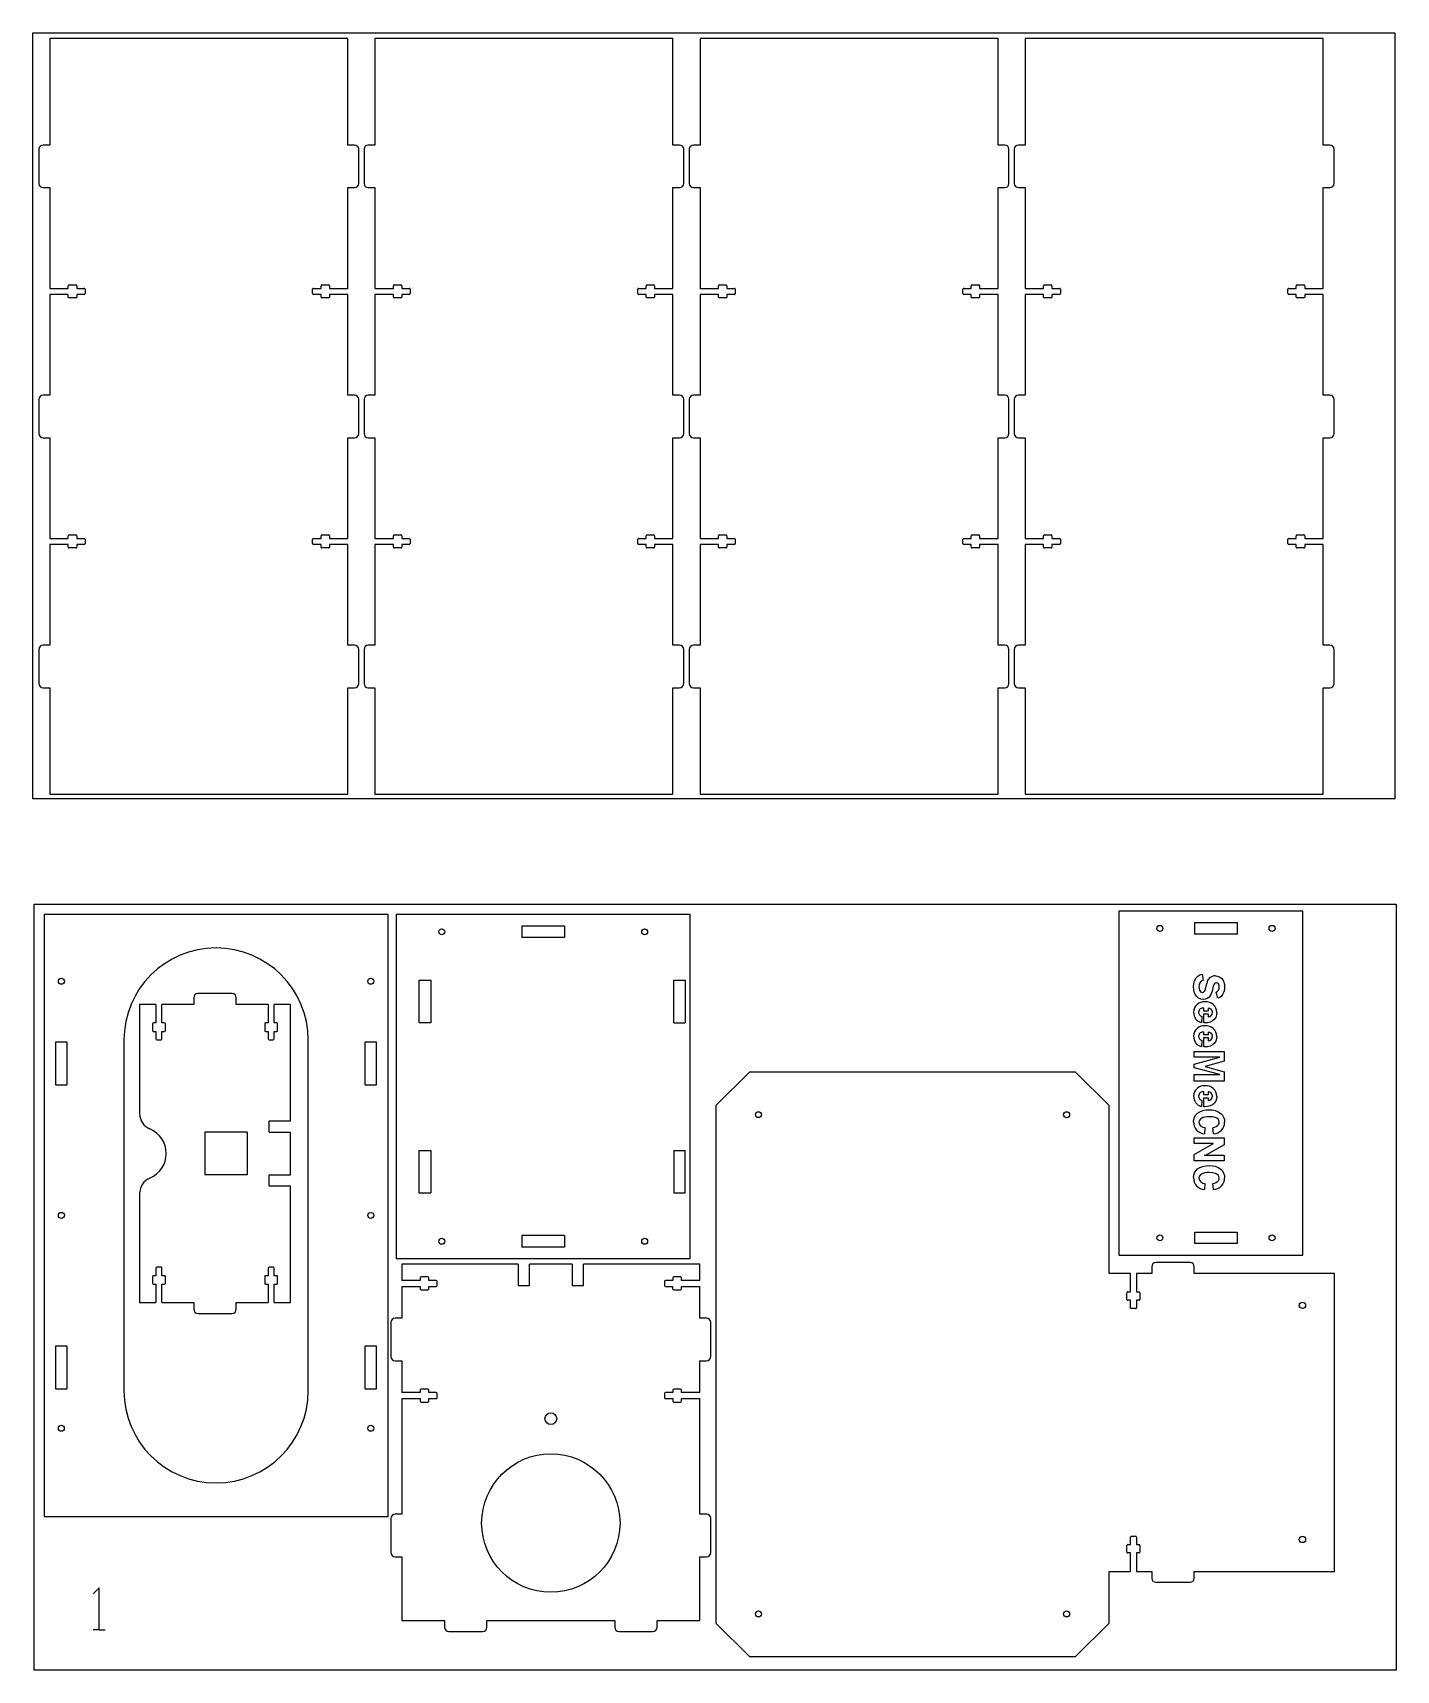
# Model space of a CAD drawing. Header units: inches. Extents: x -3098 to -2283, y -505 to 1163.
# Drawn here: x -3097 to -2283, y 185 to 1163 of the extents above; entities that cross this region are included whole.
import ezdxf

# ---------------------------------------------------------------- set-up
doc = ezdxf.new("R2010")
doc.units = ezdxf.units.IN
doc.header["$MEASUREMENT"] = 0
doc.linetypes.add('Continuous2', pattern=[0])

msp = doc.modelspace()

# ---------------------------------------------------------------- linework, layer by layer
at = {"color": 2, "linetype": 'Continuous2', "lineweight": -3, "true_color": 0xffff00}
for p, q in [((-3096.61, 1162.58), (-2283.81, 1162.58)), ((-3096.61, 705.38), (-3096.61, 1162.58)), ((-2283.81, 1162.58), (-2283.81, 705.38)), ((-2283.81, 705.38), (-3096.61, 705.38)), ((-3095.75, 642.66), (-2282.95, 642.66)), ((-3095.75, 185.46), (-3095.75, 642.66)), ((-2282.95, 642.66), (-2282.95, 185.46)), ((-2282.95, 185.46), (-3095.75, 185.46))]:
    msp.add_line(p, q, dxfattribs=at)
at = {"color": 1, "linetype": 'Continuous2', "lineweight": -3, "true_color": 0xff0000}
for p, q in [((-3086.39, 1159.06), (-3086.39, 1095.56)), ((-2908.59, 1159.06), (-3086.39, 1159.06)), ((-2908.59, 1095.56), (-2908.59, 1159.06)), ((-2892.39, 1159.06), (-2892.39, 1095.56)), ((-2714.59, 1159.06), (-2892.39, 1159.06)), ((-2714.59, 1095.56), (-2714.59, 1159.06)), ((-2698.39, 1159.06), (-2698.39, 1095.56)), ((-2520.59, 1159.06), (-2698.39, 1159.06)), ((-2520.59, 1095.56), (-2520.59, 1159.06)), ((-2504.39, 1159.06), (-2504.39, 1095.56)), ((-2326.59, 1159.06), (-2504.39, 1159.06)), ((-2326.59, 1095.56), (-2326.59, 1159.06)), ((-3086.39, 1095.56), (-3090.39, 1095.56)), ((-2904.59, 1095.56), (-2908.59, 1095.56)), ((-2892.39, 1095.56), (-2896.39, 1095.56)), ((-2710.59, 1095.56), (-2714.59, 1095.56)), ((-2698.39, 1095.56), (-2702.39, 1095.56)), ((-2516.59, 1095.56), (-2520.59, 1095.56)), ((-2504.39, 1095.56), (-2508.39, 1095.56)), ((-2322.59, 1095.56), (-2326.59, 1095.56)), ((-3092.89, 1093.06), (-3092.89, 1072.66)), ((-2902.09, 1072.66), (-2902.09, 1093.06)), ((-2898.89, 1093.06), (-2898.89, 1072.66)), ((-2708.09, 1072.66), (-2708.09, 1093.06)), ((-2704.89, 1093.06), (-2704.89, 1072.66)), ((-2514.09, 1072.66), (-2514.09, 1093.06)), ((-2510.89, 1093.06), (-2510.89, 1072.66)), ((-2320.09, 1072.66), (-2320.09, 1093.06)), ((-3090.39, 1070.16), (-3086.39, 1070.16)), ((-3086.39, 1070.16), (-3086.39, 1010.03)), ((-2908.59, 1010.03), (-2908.59, 1070.16)), ((-2908.59, 1070.16), (-2904.59, 1070.16)), ((-2896.39, 1070.16), (-2892.39, 1070.16)), ((-2892.39, 1070.16), (-2892.39, 1010.03)), ((-2714.59, 1010.03), (-2714.59, 1070.16)), ((-2714.59, 1070.16), (-2710.59, 1070.16)), ((-2702.39, 1070.16), (-2698.39, 1070.16)), ((-2698.39, 1070.16), (-2698.39, 1010.03)), ((-2520.59, 1010.03), (-2520.59, 1070.16)), ((-2520.59, 1070.16), (-2516.59, 1070.16)), ((-2508.39, 1070.16), (-2504.39, 1070.16)), ((-2504.39, 1070.16), (-2504.39, 1010.03)), ((-2326.59, 1010.03), (-2326.59, 1070.16)), ((-2326.59, 1070.16), (-2322.59, 1070.16)), ((-3086.39, 1010.03), (-3075.39, 1010.03)), ((-3086.39, 1006.48), (-3086.39, 946.34)), ((-3075.39, 1006.48), (-3086.39, 1006.48)), ((-3075.39, 1010.03), (-3075.39, 1011.61)), ((-3075.39, 1004.89), (-3075.39, 1006.48)), ((-3074.89, 1012.11), (-3070.89, 1012.11)), ((-3070.39, 1011.61), (-3070.39, 1010.03)), ((-3070.39, 1010.03), (-3065.89, 1010.03)), ((-3070.39, 1006.48), (-3070.39, 1004.89)), ((-3065.89, 1006.48), (-3070.39, 1006.48)), ((-3065.39, 1009.53), (-3065.39, 1006.98)), ((-2929.59, 1006.98), (-2929.59, 1009.53)), ((-2929.09, 1010.03), (-2924.59, 1010.03)), ((-2924.59, 1006.48), (-2929.09, 1006.48)), ((-2924.59, 1010.03), (-2924.59, 1011.61)), ((-2924.59, 1004.89), (-2924.59, 1006.48)), ((-2924.09, 1012.11), (-2920.09, 1012.11)), ((-2919.59, 1011.61), (-2919.59, 1010.03)), ((-2919.59, 1010.03), (-2908.59, 1010.03)), ((-2919.59, 1006.48), (-2919.59, 1004.89)), ((-2908.59, 1006.48), (-2919.59, 1006.48)), ((-2908.59, 946.34), (-2908.59, 1006.48)), ((-2892.39, 1010.03), (-2881.39, 1010.03)), ((-2892.39, 1006.48), (-2892.39, 946.34)), ((-2881.39, 1006.48), (-2892.39, 1006.48)), ((-2881.39, 1010.03), (-2881.39, 1011.61)), ((-2881.39, 1004.89), (-2881.39, 1006.48)), ((-2880.89, 1012.11), (-2876.89, 1012.11)), ((-2876.39, 1011.61), (-2876.39, 1010.03)), ((-2876.39, 1010.03), (-2871.89, 1010.03)), ((-2876.39, 1006.48), (-2876.39, 1004.89)), ((-2871.89, 1006.48), (-2876.39, 1006.48)), ((-2871.39, 1009.53), (-2871.39, 1006.98)), ((-2735.59, 1006.98), (-2735.59, 1009.53)), ((-2735.09, 1010.03), (-2730.59, 1010.03)), ((-2730.59, 1006.48), (-2735.09, 1006.48)), ((-2730.59, 1010.03), (-2730.59, 1011.61)), ((-2730.59, 1004.89), (-2730.59, 1006.48)), ((-2730.09, 1012.11), (-2726.09, 1012.11)), ((-2725.59, 1011.61), (-2725.59, 1010.03)), ((-2725.59, 1010.03), (-2714.59, 1010.03)), ((-2725.59, 1006.48), (-2725.59, 1004.89)), ((-2714.59, 1006.48), (-2725.59, 1006.48)), ((-2714.59, 946.34), (-2714.59, 1006.48)), ((-2698.39, 1010.03), (-2687.39, 1010.03)), ((-2698.39, 1006.48), (-2698.39, 946.34)), ((-2687.39, 1006.48), (-2698.39, 1006.48)), ((-2687.39, 1010.03), (-2687.39, 1011.61)), ((-2687.39, 1004.89), (-2687.39, 1006.48)), ((-2686.89, 1012.11), (-2682.89, 1012.11)), ((-2682.39, 1011.61), (-2682.39, 1010.03)), ((-2682.39, 1010.03), (-2677.89, 1010.03)), ((-2682.39, 1006.48), (-2682.39, 1004.89)), ((-2677.89, 1006.48), (-2682.39, 1006.48)), ((-2677.39, 1009.53), (-2677.39, 1006.98)), ((-2541.59, 1006.98), (-2541.59, 1009.53)), ((-2541.09, 1010.03), (-2536.59, 1010.03)), ((-2536.59, 1006.48), (-2541.09, 1006.48)), ((-2536.59, 1010.03), (-2536.59, 1011.61)), ((-2536.59, 1004.89), (-2536.59, 1006.48)), ((-2536.09, 1012.11), (-2532.09, 1012.11)), ((-2531.59, 1011.61), (-2531.59, 1010.03)), ((-2531.59, 1010.03), (-2520.59, 1010.03)), ((-2531.59, 1006.48), (-2531.59, 1004.89)), ((-2520.59, 1006.48), (-2531.59, 1006.48)), ((-2520.59, 946.34), (-2520.59, 1006.48)), ((-2504.39, 1010.03), (-2493.39, 1010.03)), ((-2504.39, 1006.48), (-2504.39, 946.34)), ((-2493.39, 1006.48), (-2504.39, 1006.48)), ((-2493.39, 1010.03), (-2493.39, 1011.61)), ((-2493.39, 1004.89), (-2493.39, 1006.48)), ((-2492.89, 1012.11), (-2488.89, 1012.11)), ((-2488.39, 1011.61), (-2488.39, 1010.03)), ((-2488.39, 1010.03), (-2483.89, 1010.03)), ((-2488.39, 1006.48), (-2488.39, 1004.89)), ((-2483.89, 1006.48), (-2488.39, 1006.48)), ((-2483.39, 1009.53), (-2483.39, 1006.98)), ((-2347.59, 1006.98), (-2347.59, 1009.53)), ((-2347.09, 1010.03), (-2342.59, 1010.03)), ((-2342.59, 1006.48), (-2347.09, 1006.48)), ((-2342.59, 1010.03), (-2342.59, 1011.61)), ((-2342.59, 1004.89), (-2342.59, 1006.48)), ((-2342.09, 1012.11), (-2338.09, 1012.11)), ((-2337.59, 1011.61), (-2337.59, 1010.03)), ((-2337.59, 1010.03), (-2326.59, 1010.03)), ((-2337.59, 1006.48), (-2337.59, 1004.89)), ((-2326.59, 1006.48), (-2337.59, 1006.48)), ((-2326.59, 946.34), (-2326.59, 1006.48)), ((-3070.89, 1004.39), (-3074.89, 1004.39)), ((-2920.09, 1004.39), (-2924.09, 1004.39)), ((-2876.89, 1004.39), (-2880.89, 1004.39)), ((-2726.09, 1004.39), (-2730.09, 1004.39)), ((-2682.89, 1004.39), (-2686.89, 1004.39)), ((-2532.09, 1004.39), (-2536.09, 1004.39)), ((-2488.89, 1004.39), (-2492.89, 1004.39)), ((-2338.09, 1004.39), (-2342.09, 1004.39)), ((-3092.89, 943.84), (-3092.89, 923.44)), ((-3086.39, 946.34), (-3090.39, 946.34)), ((-2904.59, 946.34), (-2908.59, 946.34)), ((-2902.09, 923.44), (-2902.09, 943.84)), ((-2898.89, 943.84), (-2898.89, 923.44)), ((-2892.39, 946.34), (-2896.39, 946.34)), ((-2710.59, 946.34), (-2714.59, 946.34)), ((-2708.09, 923.44), (-2708.09, 943.84)), ((-2704.89, 943.84), (-2704.89, 923.44)), ((-2698.39, 946.34), (-2702.39, 946.34)), ((-2516.59, 946.34), (-2520.59, 946.34)), ((-2514.09, 923.44), (-2514.09, 943.84)), ((-2510.89, 943.84), (-2510.89, 923.44)), ((-2504.39, 946.34), (-2508.39, 946.34)), ((-2322.59, 946.34), (-2326.59, 946.34)), ((-2320.09, 923.44), (-2320.09, 943.84)), ((-3090.39, 920.94), (-3086.39, 920.94)), ((-3086.39, 920.94), (-3086.39, 860.8)), ((-2908.59, 920.94), (-2904.59, 920.94)), ((-2908.59, 860.8), (-2908.59, 920.94)), ((-2896.39, 920.94), (-2892.39, 920.94)), ((-2892.39, 920.94), (-2892.39, 860.8)), ((-2714.59, 920.94), (-2710.59, 920.94)), ((-2714.59, 860.8), (-2714.59, 920.94)), ((-2702.39, 920.94), (-2698.39, 920.94)), ((-2698.39, 920.94), (-2698.39, 860.8)), ((-2520.59, 920.94), (-2516.59, 920.94)), ((-2520.59, 860.8), (-2520.59, 920.94)), ((-2508.39, 920.94), (-2504.39, 920.94)), ((-2504.39, 920.94), (-2504.39, 860.8)), ((-2326.59, 920.94), (-2322.59, 920.94)), ((-2326.59, 860.8), (-2326.59, 920.94)), ((-3086.39, 860.8), (-3075.39, 860.8)), ((-3075.39, 860.8), (-3075.39, 862.39)), ((-3074.89, 862.89), (-3070.89, 862.89)), ((-3070.39, 862.39), (-3070.39, 860.8)), ((-3070.39, 860.8), (-3065.89, 860.8)), ((-3065.39, 860.3), (-3065.39, 857.75)), ((-2929.59, 857.75), (-2929.59, 860.3)), ((-2929.09, 860.8), (-2924.59, 860.8)), ((-2924.59, 860.8), (-2924.59, 862.39)), ((-2924.09, 862.89), (-2920.09, 862.89)), ((-2919.59, 862.39), (-2919.59, 860.8)), ((-2919.59, 860.8), (-2908.59, 860.8)), ((-2892.39, 860.8), (-2881.39, 860.8)), ((-2881.39, 860.8), (-2881.39, 862.39)), ((-2880.89, 862.89), (-2876.89, 862.89)), ((-2876.39, 862.39), (-2876.39, 860.8)), ((-2876.39, 860.8), (-2871.89, 860.8)), ((-2871.39, 860.3), (-2871.39, 857.75)), ((-2735.59, 857.75), (-2735.59, 860.3)), ((-2735.09, 860.8), (-2730.59, 860.8)), ((-2730.59, 860.8), (-2730.59, 862.39)), ((-2730.09, 862.89), (-2726.09, 862.89)), ((-2725.59, 862.39), (-2725.59, 860.8)), ((-2725.59, 860.8), (-2714.59, 860.8)), ((-2698.39, 860.8), (-2687.39, 860.8)), ((-2687.39, 860.8), (-2687.39, 862.39)), ((-2686.89, 862.89), (-2682.89, 862.89)), ((-2682.39, 862.39), (-2682.39, 860.8)), ((-2682.39, 860.8), (-2677.89, 860.8)), ((-2677.39, 860.3), (-2677.39, 857.75)), ((-2541.59, 857.75), (-2541.59, 860.3)), ((-2541.09, 860.8), (-2536.59, 860.8)), ((-2536.59, 860.8), (-2536.59, 862.39)), ((-2536.09, 862.89), (-2532.09, 862.89)), ((-2531.59, 862.39), (-2531.59, 860.8)), ((-2531.59, 860.8), (-2520.59, 860.8)), ((-2504.39, 860.8), (-2493.39, 860.8)), ((-2493.39, 860.8), (-2493.39, 862.39)), ((-2492.89, 862.89), (-2488.89, 862.89)), ((-2488.39, 862.39), (-2488.39, 860.8)), ((-2488.39, 860.8), (-2483.89, 860.8)), ((-2483.39, 860.3), (-2483.39, 857.75)), ((-2347.59, 857.75), (-2347.59, 860.3)), ((-2347.09, 860.8), (-2342.59, 860.8)), ((-2342.59, 860.8), (-2342.59, 862.39)), ((-2342.09, 862.89), (-2338.09, 862.89)), ((-2337.59, 862.39), (-2337.59, 860.8)), ((-2337.59, 860.8), (-2326.59, 860.8)), ((-3075.39, 857.25), (-3086.39, 857.25)), ((-3086.39, 857.25), (-3086.39, 797.11)), ((-3075.39, 855.67), (-3075.39, 857.25)), ((-3070.89, 855.17), (-3074.89, 855.17)), ((-3070.39, 857.25), (-3070.39, 855.67)), ((-3065.89, 857.25), (-3070.39, 857.25)), ((-2924.59, 857.25), (-2929.09, 857.25)), ((-2924.59, 855.67), (-2924.59, 857.25)), ((-2920.09, 855.17), (-2924.09, 855.17)), ((-2919.59, 857.25), (-2919.59, 855.67)), ((-2908.59, 857.25), (-2919.59, 857.25)), ((-2908.59, 797.11), (-2908.59, 857.25)), ((-2881.39, 857.25), (-2892.39, 857.25)), ((-2892.39, 857.25), (-2892.39, 797.11)), ((-2881.39, 855.67), (-2881.39, 857.25)), ((-2876.89, 855.17), (-2880.89, 855.17)), ((-2876.39, 857.25), (-2876.39, 855.67)), ((-2871.89, 857.25), (-2876.39, 857.25)), ((-2730.59, 857.25), (-2735.09, 857.25)), ((-2730.59, 855.67), (-2730.59, 857.25)), ((-2726.09, 855.17), (-2730.09, 855.17)), ((-2725.59, 857.25), (-2725.59, 855.67)), ((-2714.59, 857.25), (-2725.59, 857.25)), ((-2714.59, 797.11), (-2714.59, 857.25)), ((-2687.39, 857.25), (-2698.39, 857.25)), ((-2698.39, 857.25), (-2698.39, 797.11)), ((-2687.39, 855.67), (-2687.39, 857.25)), ((-2682.89, 855.17), (-2686.89, 855.17)), ((-2682.39, 857.25), (-2682.39, 855.67)), ((-2677.89, 857.25), (-2682.39, 857.25)), ((-2536.59, 857.25), (-2541.09, 857.25)), ((-2536.59, 855.67), (-2536.59, 857.25)), ((-2532.09, 855.17), (-2536.09, 855.17)), ((-2531.59, 857.25), (-2531.59, 855.67)), ((-2520.59, 857.25), (-2531.59, 857.25)), ((-2520.59, 797.11), (-2520.59, 857.25)), ((-2493.39, 857.25), (-2504.39, 857.25)), ((-2504.39, 857.25), (-2504.39, 797.11)), ((-2493.39, 855.67), (-2493.39, 857.25)), ((-2488.89, 855.17), (-2492.89, 855.17)), ((-2488.39, 857.25), (-2488.39, 855.67)), ((-2483.89, 857.25), (-2488.39, 857.25)), ((-2342.59, 857.25), (-2347.09, 857.25)), ((-2342.59, 855.67), (-2342.59, 857.25)), ((-2338.09, 855.17), (-2342.09, 855.17)), ((-2337.59, 857.25), (-2337.59, 855.67)), ((-2326.59, 857.25), (-2337.59, 857.25)), ((-2326.59, 797.11), (-2326.59, 857.25)), ((-3092.89, 794.61), (-3092.89, 774.21)), ((-3086.39, 797.11), (-3090.39, 797.11)), ((-2904.59, 797.11), (-2908.59, 797.11)), ((-2902.09, 774.21), (-2902.09, 794.61)), ((-2898.89, 794.61), (-2898.89, 774.21)), ((-2892.39, 797.11), (-2896.39, 797.11)), ((-2710.59, 797.11), (-2714.59, 797.11)), ((-2708.09, 774.21), (-2708.09, 794.61)), ((-2704.89, 794.61), (-2704.89, 774.21)), ((-2698.39, 797.11), (-2702.39, 797.11)), ((-2516.59, 797.11), (-2520.59, 797.11)), ((-2514.09, 774.21), (-2514.09, 794.61)), ((-2510.89, 794.61), (-2510.89, 774.21)), ((-2504.39, 797.11), (-2508.39, 797.11)), ((-2322.59, 797.11), (-2326.59, 797.11)), ((-2320.09, 774.21), (-2320.09, 794.61)), ((-3090.39, 771.71), (-3086.39, 771.71)), ((-3086.39, 771.71), (-3086.39, 708.21)), ((-2908.59, 771.71), (-2904.59, 771.71)), ((-2908.59, 708.21), (-2908.59, 771.71)), ((-2896.39, 771.71), (-2892.39, 771.71)), ((-2892.39, 771.71), (-2892.39, 708.21)), ((-2714.59, 771.71), (-2710.59, 771.71)), ((-2714.59, 708.21), (-2714.59, 771.71)), ((-2702.39, 771.71), (-2698.39, 771.71)), ((-2698.39, 771.71), (-2698.39, 708.21)), ((-2520.59, 771.71), (-2516.59, 771.71)), ((-2520.59, 708.21), (-2520.59, 771.71)), ((-2508.39, 771.71), (-2504.39, 771.71)), ((-2504.39, 771.71), (-2504.39, 708.21)), ((-2326.59, 771.71), (-2322.59, 771.71)), ((-2326.59, 708.21), (-2326.59, 771.71)), ((-3086.39, 708.21), (-2908.59, 708.21)), ((-2892.39, 708.21), (-2714.59, 708.21)), ((-2698.39, 708.21), (-2520.59, 708.21)), ((-2504.39, 708.21), (-2326.59, 708.21)), ((-2884.58, 636.47), (-3089.86, 636.47)), ((-3089.86, 636.47), (-3089.86, 277.27)), ((-2884.58, 277.27), (-2884.58, 636.47)), ((-2879.7, 636.4), (-2879.7, 431.12)), ((-2704.3, 636.4), (-2879.7, 636.4)), ((-2704.3, 431.12), (-2704.3, 636.4)), ((-2448.42, 638.45), (-2448.42, 433.17)), ((-2338.76, 638.45), (-2448.42, 638.45)), ((-2338.76, 433.17), (-2338.76, 638.45)), ((-2668.96, 542.37), (-2688.96, 522.37)), ((-2474.26, 542.37), (-2668.96, 542.37)), ((-2454.26, 522.37), (-2474.26, 542.37)), ((-2688.96, 522.37), (-2688.96, 213.65)), ((-2454.26, 422.23), (-2454.26, 522.37)), ((-2879.7, 431.12), (-2704.3, 431.12)), ((-2448.42, 433.17), (-2338.76, 433.17)), ((-2876.35, 427.81), (-2876.35, 418.06)), ((-2807.01, 427.81), (-2876.35, 427.81)), ((-2807.01, 427.81), (-2807.01, 415.11)), ((-2800.15, 415.11), (-2800.15, 427.81)), ((-2774.75, 427.81), (-2800.15, 427.81)), ((-2774.75, 427.81), (-2774.75, 415.11)), ((-2767.89, 415.11), (-2767.89, 427.81)), ((-2698.55, 427.81), (-2767.89, 427.81)), ((-2698.55, 418.06), (-2698.55, 427.81)), ((-2441.56, 422.23), (-2454.26, 422.23)), ((-2441.56, 411.23), (-2441.56, 422.23)), ((-2438.01, 422.23), (-2438.01, 411.23)), ((-2428.86, 422.23), (-2438.01, 422.23)), ((-2428.86, 426.23), (-2428.86, 422.23)), ((-2405.96, 428.73), (-2426.36, 428.73)), ((-2403.46, 422.23), (-2403.46, 426.23)), ((-2319.86, 422.23), (-2403.46, 422.23)), ((-2319.86, 244.45), (-2319.86, 422.23)), ((-2865.35, 418.06), (-2876.35, 418.06)), ((-2876.35, 414.51), (-2876.35, 395.51)), ((-2876.35, 414.51), (-2865.35, 414.51)), ((-2865.35, 419.65), (-2865.35, 418.06)), ((-2865.35, 414.51), (-2865.35, 412.93)), ((-2860.85, 420.15), (-2864.85, 420.15)), ((-2864.85, 412.43), (-2860.85, 412.43)), ((-2860.35, 418.06), (-2860.35, 419.65)), ((-2855.85, 418.06), (-2860.35, 418.06)), ((-2860.35, 412.93), (-2860.35, 414.51)), ((-2860.35, 414.51), (-2855.85, 414.51)), ((-2855.35, 415.01), (-2855.35, 417.56)), ((-2807.01, 415.11), (-2800.15, 415.11)), ((-2774.75, 415.11), (-2767.89, 415.11)), ((-2719.55, 417.56), (-2719.55, 415.01)), ((-2714.55, 418.06), (-2719.05, 418.06)), ((-2719.05, 414.51), (-2714.55, 414.51)), ((-2714.55, 419.65), (-2714.55, 418.06)), ((-2714.55, 412.93), (-2714.55, 414.51)), ((-2710.05, 420.15), (-2714.05, 420.15)), ((-2714.05, 412.43), (-2710.05, 412.43)), ((-2709.55, 418.06), (-2709.55, 419.65)), ((-2698.55, 418.06), (-2709.55, 418.06)), ((-2709.55, 412.93), (-2709.55, 414.51)), ((-2709.55, 414.51), (-2698.55, 414.51)), ((-2698.55, 395.51), (-2698.55, 414.51)), ((-2443.64, 406.73), (-2443.64, 410.73)), ((-2443.14, 411.23), (-2441.56, 411.23)), ((-2438.01, 411.23), (-2436.42, 411.23)), ((-2435.92, 410.73), (-2435.92, 406.73)), ((-2441.56, 406.23), (-2443.14, 406.23)), ((-2441.56, 401.73), (-2441.56, 406.23)), ((-2438.51, 401.23), (-2441.06, 401.23)), ((-2438.01, 406.23), (-2438.01, 401.73)), ((-2436.42, 406.23), (-2438.01, 406.23)), ((-2882.85, 393.01), (-2882.85, 372.61)), ((-2876.35, 395.51), (-2880.35, 395.51)), ((-2694.55, 395.51), (-2698.55, 395.51)), ((-2692.05, 372.61), (-2692.05, 393.01)), ((-2880.35, 370.11), (-2876.35, 370.11)), ((-2876.35, 370.11), (-2876.35, 351.11)), ((-2698.55, 370.11), (-2694.55, 370.11)), ((-2698.55, 351.11), (-2698.55, 370.11)), ((-2865.35, 352.7), (-2865.35, 351.11)), ((-2860.85, 353.2), (-2864.85, 353.2)), ((-2860.35, 351.11), (-2860.35, 352.7)), ((-2714.55, 352.7), (-2714.55, 351.11)), ((-2710.05, 353.2), (-2714.05, 353.2)), ((-2709.55, 351.11), (-2709.55, 352.7)), ((-2865.35, 351.11), (-2876.35, 351.11)), ((-2876.35, 347.56), (-2876.35, 278.63)), ((-2876.35, 347.56), (-2865.35, 347.56)), ((-2865.35, 347.56), (-2865.35, 345.98)), ((-2864.85, 345.48), (-2860.85, 345.48)), ((-2855.85, 351.11), (-2860.35, 351.11)), ((-2860.35, 345.98), (-2860.35, 347.56)), ((-2860.35, 347.56), (-2855.85, 347.56)), ((-2855.35, 348.06), (-2855.35, 350.61)), ((-2719.55, 350.61), (-2719.55, 348.06)), ((-2714.55, 351.11), (-2719.05, 351.11)), ((-2719.05, 347.56), (-2714.55, 347.56)), ((-2714.55, 347.56), (-2714.55, 345.98)), ((-2714.05, 345.48), (-2710.05, 345.48)), ((-2698.55, 351.11), (-2709.55, 351.11)), ((-2709.55, 345.98), (-2709.55, 347.56)), ((-2709.55, 347.56), (-2698.55, 347.56)), ((-2698.55, 278.63), (-2698.55, 347.56)), ((-3089.86, 277.27), (-2884.58, 277.27)), ((-2882.85, 276.13), (-2882.85, 255.73)), ((-2876.35, 278.63), (-2880.35, 278.63)), ((-2694.55, 278.63), (-2698.55, 278.63)), ((-2692.05, 255.73), (-2692.05, 276.13)), ((-2441.56, 260.45), (-2441.56, 264.95)), ((-2441.06, 265.45), (-2438.51, 265.45)), ((-2438.01, 264.95), (-2438.01, 260.45)), ((-2443.64, 255.95), (-2443.64, 259.95)), ((-2443.14, 260.45), (-2441.56, 260.45)), ((-2441.56, 255.45), (-2443.14, 255.45)), ((-2441.56, 244.45), (-2441.56, 255.45)), ((-2438.01, 260.45), (-2436.42, 260.45)), ((-2438.01, 255.45), (-2438.01, 244.45)), ((-2436.42, 255.45), (-2438.01, 255.45)), ((-2435.92, 259.95), (-2435.92, 255.95)), ((-2880.35, 253.23), (-2876.35, 253.23)), ((-2876.35, 253.23), (-2876.35, 215.13)), ((-2698.55, 253.23), (-2694.55, 253.23)), ((-2698.55, 215.13), (-2698.55, 253.23)), ((-2454.26, 244.45), (-2441.56, 244.45)), ((-2454.26, 213.65), (-2454.26, 244.45)), ((-2438.01, 244.45), (-2428.86, 244.45)), ((-2428.86, 244.45), (-2428.86, 240.45)), ((-2403.46, 240.45), (-2403.46, 244.45)), ((-2403.46, 244.45), (-2319.86, 244.45)), ((-2426.36, 237.95), (-2405.96, 237.95)), ((-2876.35, 215.13), (-2850.88, 215.13)), ((-2850.88, 215.13), (-2850.88, 211.13)), ((-2825.55, 215.13), (-2749.35, 215.13)), ((-2825.55, 211.13), (-2825.55, 215.13)), ((-2749.35, 215.13), (-2749.35, 211.13)), ((-2724.03, 215.13), (-2698.55, 215.13)), ((-2724.03, 211.13), (-2724.03, 215.13)), ((-2848.38, 208.63), (-2828.05, 208.63)), ((-2746.85, 208.63), (-2726.53, 208.63)), ((-2688.96, 213.65), (-2668.96, 193.65)), ((-2474.26, 193.65), (-2454.26, 213.65)), ((-2668.96, 193.65), (-2474.26, 193.65))]:
    msp.add_line(p, q, dxfattribs=at)
at = {"color": 5, "linetype": 'Continuous2', "lineweight": -3, "true_color": 0x0000ff}
for p, q in [((-2779.3, 629.52), (-2804.7, 629.52)), ((-2804.7, 629.52), (-2804.7, 622.66)), ((-2779.3, 629.52), (-2779.3, 622.66)), ((-2403.24, 631.57), (-2377.84, 631.57)), ((-2403.24, 624.67), (-2403.24, 631.57)), ((-2377.84, 631.57), (-2377.84, 624.67)), ((-2779.3, 622.66), (-2804.7, 622.66)), ((-2377.84, 624.67), (-2403.24, 624.67)), ((-2865.96, 597.18), (-2859.1, 597.18)), ((-2865.96, 571.86), (-2865.96, 597.18)), ((-2859.1, 597.18), (-2859.1, 571.86)), ((-2714.07, 597.18), (-2707.21, 597.18)), ((-2714.07, 571.86), (-2714.07, 597.18)), ((-2707.21, 597.18), (-2707.21, 571.86)), ((-2403.74, 595.16), (-2403.26, 596.94)), ((-2403.26, 596.94), (-2402.39, 598.57)), ((-2402.39, 598.57), (-2401.38, 599.61)), ((-2401.38, 599.61), (-2400.14, 600.35)), ((-2400.14, 600.35), (-2398.76, 600.81)), ((-2398.76, 600.81), (-2398.22, 597.19)), ((-2390.91, 599.83), (-2389.58, 599.68)), ((-2389.58, 599.68), (-2388.33, 599.2)), ((-2388.33, 599.2), (-2387.27, 598.4)), ((-2387.27, 598.4), (-2386.44, 597.35)), ((-2386.44, 597.35), (-2385.84, 596.09)), ((-2385.84, 596.09), (-2385.5, 594.73)), ((-2403.89, 593.32), (-2403.74, 595.16)), ((-2403.8, 591.76), (-2403.89, 593.32)), ((-2403.48, 590.23), (-2403.8, 591.76)), ((-2402.89, 588.78), (-2403.48, 590.23)), ((-2402.05, 587.54), (-2402.89, 588.78)), ((-2400.92, 586.56), (-2402.05, 587.54)), ((-2399.56, 585.96), (-2400.92, 586.56)), ((-2400.69, 593.28), (-2400.61, 592.22)), ((-2400.61, 592.22), (-2400.33, 591.19)), ((-2400.33, 591.19), (-2399.71, 590.34)), ((-2399.71, 590.34), (-2399.26, 590.06)), ((-2399.26, 590.06), (-2398.74, 589.96)), ((-2395.87, 586.27), (-2396.95, 585.9)), ((-2396.82, 591.94), (-2396.07, 595.29)), ((-2394.89, 586.86), (-2395.87, 586.27)), ((-2394.15, 587.66), (-2394.89, 586.86)), ((-2393.6, 588.6), (-2394.15, 587.66)), ((-2393.19, 589.61), (-2393.6, 588.6)), ((-2392.89, 590.66), (-2393.19, 589.61)), ((-2392.14, 593.6), (-2392.89, 590.66)), ((-2391.7, 594.79), (-2392.14, 593.6)), ((-2391.17, 595.4), (-2391.7, 594.79)), ((-2390.4, 595.63), (-2391.17, 595.4)), ((-2389.66, 595.48), (-2390.4, 595.63)), ((-2389.48, 586.51), (-2390.33, 590.11)), ((-2389.08, 594.99), (-2389.66, 595.48)), ((-2388.32, 586.98), (-2389.48, 586.51)), ((-2388.7, 594.11), (-2389.08, 594.99)), ((-2388.6, 593.14), (-2388.7, 594.11)), ((-2387.33, 587.74), (-2388.32, 586.98)), ((-2386.57, 588.74), (-2387.33, 587.74)), ((-2385.9, 590.19), (-2386.57, 588.74)), ((-2385.52, 591.74), (-2385.9, 590.19)), ((-2385.4, 593.34), (-2385.52, 591.74)), ((-2385.5, 594.73), (-2385.4, 593.34)), ((-2398.08, 585.77), (-2399.56, 585.96)), ((-2396.95, 585.9), (-2398.08, 585.77)), ((-2397.73, 578.84), (-2397.73, 580.59)), ((-2395.26, 578.84), (-2397.73, 578.84)), ((-2397.73, 577.16), (-2395.26, 577.16)), ((-2397.73, 571.74), (-2397.73, 577.16)), ((-2395.26, 580.59), (-2395.26, 578.84)), ((-2395.26, 577.16), (-2395.26, 575.41)), ((-2390.08, 577.95), (-2390.22, 576.47)), ((-2859.1, 571.86), (-2865.96, 571.86)), ((-2714.07, 571.86), (-2707.21, 571.86)), ((-2398.96, 575.58), (-2399.25, 571.96)), ((-2397.15, 571.72), (-2397.73, 571.74)), ((-2395.6, 571.83), (-2397.15, 571.72)), ((-2394.09, 572.22), (-2395.6, 571.83)), ((-2392.69, 572.9), (-2394.09, 572.22)), ((-2391.53, 573.84), (-2392.69, 572.9)), ((-2390.68, 575.06), (-2391.53, 573.84)), ((-2390.22, 576.47), (-2390.68, 575.06)), ((-3076.08, 560.27), (-3082.98, 560.27)), ((-3082.98, 560.27), (-3082.98, 534.87)), ((-3076.08, 534.87), (-3076.08, 560.27)), ((-3042.22, 561.47), (-3042.22, 352.27)), ((-2932.22, 352.27), (-2932.22, 561.47)), ((-2891.46, 560.27), (-2898.36, 560.27)), ((-2898.36, 560.27), (-2898.36, 534.87)), ((-2891.46, 534.87), (-2891.46, 560.27)), ((-2398.96, 561.28), (-2399.25, 557.66)), ((-2397.73, 564.64), (-2397.73, 566.29)), ((-2395.26, 564.64), (-2397.73, 564.64)), ((-2397.73, 563.05), (-2395.26, 563.05)), ((-2397.73, 557.44), (-2397.73, 563.05)), ((-2397.15, 557.42), (-2397.73, 557.44)), ((-2395.6, 557.53), (-2397.15, 557.42)), ((-2394.09, 557.92), (-2395.6, 557.53)), ((-2395.26, 566.29), (-2395.26, 564.64)), ((-2395.26, 563.05), (-2395.26, 561.11)), ((-2392.69, 558.6), (-2394.09, 557.92)), ((-2391.53, 559.54), (-2392.69, 558.6)), ((-2390.68, 560.76), (-2391.53, 559.54)), ((-2390.22, 562.17), (-2390.68, 560.76)), ((-2390.08, 563.65), (-2390.22, 562.17)), ((-2403.64, 554.7), (-2385.64, 554.7)), ((-2403.64, 551.25), (-2403.64, 554.7)), ((-2388.31, 551.2), (-2403.64, 551.25)), ((-2403.64, 547.15), (-2388.31, 551.2)), ((-2385.64, 548.89), (-2396.91, 545.71)), ((-2385.64, 554.7), (-2385.64, 548.89)), ((-2403.64, 544.9), (-2403.64, 547.15)), ((-2388.31, 540.95), (-2403.64, 544.9)), ((-2403.64, 540.89), (-2388.31, 540.95)), ((-2403.64, 536.95), (-2403.64, 540.89)), ((-2396.91, 545.71), (-2385.64, 542.62)), ((-2385.64, 542.62), (-2385.64, 536.95)), ((-3082.98, 534.87), (-3076.08, 534.87)), ((-2898.36, 534.87), (-2891.46, 534.87)), ((-2385.64, 536.95), (-2403.64, 536.95)), ((-2397.73, 528.74), (-2397.73, 530.54)), ((-2395.26, 528.74), (-2397.73, 528.74)), ((-2395.26, 530.54), (-2395.26, 528.74)), ((-2390.08, 527.9), (-2390.22, 526.42)), ((-2401.5, 517.86), (-2400.26, 518.67)), ((-2400.26, 518.67), (-2398.46, 519.4)), ((-2398.96, 525.53), (-2399.25, 521.91)), ((-2398.46, 519.4), (-2396.57, 519.81)), ((-2397.73, 526.98), (-2395.26, 526.98)), ((-2397.73, 521.69), (-2397.73, 526.98)), ((-2397.15, 521.66), (-2397.73, 521.69)), ((-2395.6, 521.78), (-2397.15, 521.66)), ((-2396.57, 519.81), (-2394.64, 519.93)), ((-2394.09, 522.16), (-2395.6, 521.78)), ((-2395.26, 526.98), (-2395.26, 525.36)), ((-2394.64, 519.93), (-2392.78, 519.82)), ((-2392.69, 522.85), (-2394.09, 522.16)), ((-2392.78, 519.82), (-2390.96, 519.45)), ((-2391.53, 523.78), (-2392.69, 522.85)), ((-2390.68, 525), (-2391.53, 523.78)), ((-2390.96, 519.45), (-2389.24, 518.77)), ((-2390.22, 526.42), (-2390.68, 525)), ((-2389.24, 518.77), (-2387.69, 517.74)), ((-2403.89, 512.69), (-2403.77, 514.17)), ((-2403.77, 514.17), (-2403.34, 515.58)), ((-2403.34, 515.58), (-2402.56, 516.83)), ((-2402.56, 516.83), (-2401.5, 517.86)), ((-2400.5, 513.37), (-2400.69, 512.45)), ((-2399.97, 514.16), (-2400.5, 513.37)), ((-2399.24, 514.77), (-2399.97, 514.16)), ((-2398.39, 515.2), (-2399.24, 514.77)), ((-2397.17, 515.54), (-2398.39, 515.2)), ((-2397.08, 509.25), (-2397.45, 505.57)), ((-2395.91, 515.7), (-2397.17, 515.54)), ((-2394.64, 515.74), (-2395.91, 515.7)), ((-2392.76, 515.64), (-2394.64, 515.74)), ((-2390.91, 515.23), (-2392.76, 515.64)), ((-2392.36, 509.22), (-2391.37, 509.48)), ((-2392.01, 505.57), (-2392.36, 509.22)), ((-2391.37, 509.48), (-2390.43, 509.87)), ((-2390.06, 514.83), (-2390.91, 515.23)), ((-2390.43, 509.87), (-2389.57, 510.43)), ((-2389.32, 514.25), (-2390.06, 514.83)), ((-2389.57, 510.43), (-2389.04, 511.03)), ((-2388.78, 513.47), (-2389.32, 514.25)), ((-2389.04, 511.03), (-2388.71, 511.75)), ((-2388.6, 512.55), (-2388.78, 513.47)), ((-2388.71, 511.75), (-2388.6, 512.55)), ((-2387.69, 517.74), (-2386.68, 516.69)), ((-2386.68, 516.69), (-2385.95, 515.43)), ((-2385.95, 515.43), (-2385.52, 514.03)), ((-2385.52, 514.03), (-2385.4, 512.58)), ((-2968.59, 506.5), (-2993.99, 506.5)), ((-2993.99, 506.5), (-2993.99, 481.1)), ((-2968.59, 506.5), (-2968.59, 481.1)), ((-2403.64, 503.17), (-2385.64, 503.17)), ((-2403.64, 499.72), (-2403.64, 503.17)), ((-2392.2, 499.72), (-2403.64, 499.72)), ((-2403.64, 493.29), (-2392.35, 499.63)), ((-2385.64, 498.91), (-2396.14, 493.01)), ((-2392.35, 499.63), (-2392.27, 499.68)), ((-2392.27, 499.68), (-2392.2, 499.72)), ((-2385.64, 503.17), (-2385.64, 498.91)), ((-2865.96, 495.66), (-2859.1, 495.66)), ((-2865.96, 470.33), (-2865.96, 495.66)), ((-2859.1, 495.66), (-2859.1, 470.33)), ((-2714.07, 495.66), (-2707.21, 495.66)), ((-2714.07, 495.66), (-2714.07, 470.33)), ((-2707.21, 470.33), (-2707.21, 495.66)), ((-2403.64, 489.36), (-2403.64, 493.29)), ((-2385.64, 489.36), (-2403.64, 489.36)), ((-2397.57, 492.81), (-2385.64, 492.81)), ((-2385.64, 492.81), (-2385.64, 489.36)), ((-2968.59, 481.1), (-2993.99, 481.1)), ((-2403.89, 479.4), (-2403.77, 480.88)), ((-2403.77, 480.88), (-2403.34, 482.29)), ((-2403.34, 482.29), (-2402.56, 483.55)), ((-2402.56, 483.55), (-2401.5, 484.57)), ((-2401.5, 484.57), (-2400.26, 485.38)), ((-2400.5, 480.09), (-2400.69, 479.16)), ((-2399.97, 480.87), (-2400.5, 480.09)), ((-2400.26, 485.38), (-2398.46, 486.11)), ((-2399.24, 481.48), (-2399.97, 480.87)), ((-2398.39, 481.91), (-2399.24, 481.48)), ((-2398.46, 486.11), (-2396.57, 486.52)), ((-2397.17, 482.25), (-2398.39, 481.91)), ((-2395.91, 482.41), (-2397.17, 482.25)), ((-2396.57, 486.52), (-2394.64, 486.65)), ((-2394.64, 482.46), (-2395.91, 482.41)), ((-2394.64, 486.65), (-2392.78, 486.54)), ((-2392.76, 482.35), (-2394.64, 482.46)), ((-2392.78, 486.54), (-2390.96, 486.16)), ((-2390.91, 481.94), (-2392.76, 482.35)), ((-2390.96, 486.16), (-2389.24, 485.48)), ((-2390.06, 481.54), (-2390.91, 481.94)), ((-2389.32, 480.96), (-2390.06, 481.54)), ((-2388.78, 480.18), (-2389.32, 480.96)), ((-2389.24, 485.48), (-2387.69, 484.45)), ((-2388.6, 479.26), (-2388.78, 480.18)), ((-2388.71, 478.47), (-2388.6, 479.26)), ((-2387.69, 484.45), (-2386.68, 483.4)), ((-2386.68, 483.4), (-2385.95, 482.14)), ((-2385.95, 482.14), (-2385.52, 480.74)), ((-2385.52, 480.74), (-2385.4, 479.29)), ((-2865.96, 470.33), (-2859.1, 470.33)), ((-2714.07, 470.33), (-2707.21, 470.33)), ((-2397.08, 475.96), (-2397.45, 472.28)), ((-2392.36, 475.93), (-2391.37, 476.19)), ((-2392.01, 472.28), (-2392.36, 475.93)), ((-2391.37, 476.19), (-2390.43, 476.58)), ((-2390.43, 476.58), (-2389.57, 477.14)), ((-2389.57, 477.14), (-2389.04, 477.74)), ((-2389.04, 477.74), (-2388.71, 478.47)), ((-2779.3, 444.86), (-2804.7, 444.86)), ((-2804.7, 444.86), (-2804.7, 438)), ((-2779.3, 444.86), (-2779.3, 438)), ((-2403.24, 446.95), (-2377.84, 446.95)), ((-2403.24, 440.05), (-2403.24, 446.95)), ((-2377.84, 440.05), (-2403.24, 440.05)), ((-2377.84, 446.95), (-2377.84, 440.05)), ((-2779.3, 438), (-2804.7, 438)), ((-3076.08, 378.87), (-3082.98, 378.87)), ((-3082.98, 378.87), (-3082.98, 353.47)), ((-3076.08, 353.47), (-3076.08, 378.87)), ((-2891.46, 378.87), (-2898.36, 378.87)), ((-2898.36, 378.87), (-2898.36, 353.47)), ((-2891.46, 353.47), (-2891.46, 378.87)), ((-3082.98, 353.47), (-3076.08, 353.47)), ((-2898.36, 353.47), (-2891.46, 353.47))]:
    msp.add_line(p, q, dxfattribs=at)
at = {"color": 36, "linetype": 'Continuous2', "lineweight": -3, "true_color": 0x804200}
for p, q in [((-3000.53, 586.7), (-3000.53, 582.7)), ((-2977.63, 589.2), (-2998.03, 589.2)), ((-2975.13, 582.7), (-2975.13, 586.7)), ((-3032.83, 582.7), (-3032.83, 517.68)), ((-3023.08, 582.7), (-3032.83, 582.7)), ((-3023.08, 582.7), (-3023.08, 571.7)), ((-3019.53, 571.7), (-3019.53, 582.7)), ((-3000.53, 582.7), (-3019.53, 582.7)), ((-2956.13, 582.7), (-2975.13, 582.7)), ((-2956.13, 582.7), (-2956.13, 571.7)), ((-2952.58, 571.7), (-2952.58, 582.7)), ((-2942.83, 582.7), (-2952.58, 582.7)), ((-2942.83, 513.36), (-2942.83, 582.7)), ((-3025.16, 571.2), (-3025.16, 567.2)), ((-3023.08, 571.7), (-3024.66, 571.7)), ((-3017.94, 571.7), (-3019.53, 571.7)), ((-3017.44, 567.2), (-3017.44, 571.2)), ((-2958.21, 571.2), (-2958.21, 567.2)), ((-2956.13, 571.7), (-2957.71, 571.7)), ((-2950.99, 571.7), (-2952.58, 571.7)), ((-2950.49, 567.2), (-2950.49, 571.2)), ((-3024.66, 566.7), (-3023.08, 566.7)), ((-3023.08, 566.7), (-3023.08, 562.2)), ((-3022.58, 561.7), (-3020.03, 561.7)), ((-3019.53, 562.2), (-3019.53, 566.7)), ((-3019.53, 566.7), (-3017.94, 566.7)), ((-2957.71, 566.7), (-2956.13, 566.7)), ((-2956.13, 566.7), (-2956.13, 562.2)), ((-2955.63, 561.7), (-2953.08, 561.7)), ((-2952.58, 562.2), (-2952.58, 566.7)), ((-2952.58, 566.7), (-2950.99, 566.7)), ((-2955.53, 513.36), (-2942.83, 513.36)), ((-2955.53, 506.5), (-2955.53, 513.36)), ((-2955.53, 506.5), (-2942.83, 506.5)), ((-2942.83, 481.1), (-2942.83, 506.5)), ((-2955.53, 481.1), (-2942.83, 481.1)), ((-2955.53, 474.24), (-2955.53, 481.1)), ((-3032.83, 469.93), (-3032.83, 404.9)), ((-2942.83, 474.24), (-2955.53, 474.24)), ((-2942.83, 404.9), (-2942.83, 474.24)), ((-3025.16, 420.4), (-3025.16, 416.4)), ((-3023.08, 420.9), (-3024.66, 420.9)), ((-3023.08, 425.4), (-3023.08, 420.9)), ((-3020.03, 425.9), (-3022.58, 425.9)), ((-3019.53, 420.9), (-3019.53, 425.4)), ((-3017.94, 420.9), (-3019.53, 420.9)), ((-3017.44, 416.4), (-3017.44, 420.4)), ((-2958.21, 420.4), (-2958.21, 416.4)), ((-2956.13, 420.9), (-2957.71, 420.9)), ((-2956.13, 425.4), (-2956.13, 420.9)), ((-2953.08, 425.9), (-2955.63, 425.9)), ((-2952.58, 420.9), (-2952.58, 425.4)), ((-2950.99, 420.9), (-2952.58, 420.9)), ((-2950.49, 416.4), (-2950.49, 420.4)), ((-3024.66, 415.9), (-3023.08, 415.9)), ((-3023.08, 415.9), (-3023.08, 404.9)), ((-3019.53, 404.9), (-3019.53, 415.9)), ((-3019.53, 415.9), (-3017.94, 415.9)), ((-2957.71, 415.9), (-2956.13, 415.9)), ((-2956.13, 415.9), (-2956.13, 404.9)), ((-2952.58, 404.9), (-2952.58, 415.9)), ((-2952.58, 415.9), (-2950.99, 415.9)), ((-3032.83, 404.9), (-3023.08, 404.9)), ((-3019.53, 404.9), (-3000.53, 404.9)), ((-3000.53, 404.9), (-3000.53, 400.9)), ((-2975.13, 404.9), (-2956.13, 404.9)), ((-2975.13, 400.9), (-2975.13, 404.9)), ((-2952.58, 404.9), (-2942.83, 404.9)), ((-2998.03, 398.4), (-2977.63, 398.4))]:
    msp.add_line(p, q, dxfattribs=at)
at = {"color": 3, "linetype": 'Continuous2', "lineweight": -3, "true_color": 0x00ff00}
for p, q in [((-3057.02, 234.64), (-3060.59, 231.07)), ((-3057.02, 209.64), (-3057.02, 234.64)), ((-3057.02, 209.64), (-3060.59, 209.64)), ((-3057.02, 209.64), (-3053.45, 209.64))]:
    msp.add_line(p, q, dxfattribs=at)
at = {"color": 5, "linetype": 'Continuous2', "lineweight": -3, "true_color": 0x0000ff}
for centre, radius in [((-2852.52, 626.09), 1.78), ((-2731.47, 626.09), 1.77), ((-2424.02, 628.14), 1.78), ((-2357.07, 628.14), 1.77), ((-3079.54, 596.59), 1.78), ((-2894.9, 596.59), 1.78), ((-2663.56, 516.97), 1.77), ((-2479.66, 516.97), 1.78), ((-3079.54, 456.87), 1.78), ((-2894.9, 456.87), 1.77), ((-2852.52, 441.43), 1.77), ((-2731.47, 441.43), 1.77), ((-2424.02, 443.48), 1.77), ((-2357.07, 443.48), 1.77), ((-2338.91, 403.2), 1.9), ((-2787.46, 335.57), 3.5), ((-3079.54, 329.84), 1.77), ((-2894.9, 329.84), 1.78), ((-2787.45, 273.3), 41.28), ((-2338.91, 263.5), 1.9), ((-2663.56, 219.05), 1.77), ((-2479.66, 219.05), 1.78)]:
    msp.add_circle(centre, radius, dxfattribs=at)
at = {"color": 1, "linetype": 'Continuous2', "lineweight": -3, "true_color": 0xff0000}
for centre, radius, start, end in [((-3090.39, 1093.06), 2.5, 90, 180), ((-2904.59, 1093.06), 2.5, 0, 90), ((-2896.39, 1093.06), 2.5, 90, 180), ((-2710.59, 1093.06), 2.5, 0, 90), ((-2702.39, 1093.06), 2.5, 90, 180), ((-2516.59, 1093.06), 2.5, 0, 90), ((-2508.39, 1093.06), 2.5, 90, 180), ((-2322.59, 1093.06), 2.5, 0, 90), ((-3090.39, 1072.66), 2.5, 180, 270), ((-2904.59, 1072.66), 2.5, 270, 360), ((-2896.39, 1072.66), 2.5, 180, 270), ((-2710.59, 1072.66), 2.5, 270, 360), ((-2702.39, 1072.66), 2.5, 180, 270), ((-2516.59, 1072.66), 2.5, 270, 360), ((-2508.39, 1072.66), 2.5, 180, 270), ((-2322.59, 1072.66), 2.5, 270, 360), ((-3074.89, 1011.61), 0.5, 90, 180), ((-3070.89, 1011.61), 0.5, 360, 90), ((-3065.89, 1009.53), 0.5, 0, 90), ((-3065.89, 1006.98), 0.5, 270, 360), ((-2929.09, 1009.53), 0.5, 90, 180), ((-2929.09, 1006.98), 0.5, 180, 270), ((-2924.09, 1011.61), 0.5, 90, 180), ((-2920.09, 1011.61), 0.5, 360, 90), ((-2880.89, 1011.61), 0.5, 90, 180), ((-2876.89, 1011.61), 0.5, 360, 90), ((-2871.89, 1009.53), 0.5, 0, 90), ((-2871.89, 1006.98), 0.5, 270, 360), ((-2735.09, 1009.53), 0.5, 90, 180), ((-2735.09, 1006.98), 0.5, 180, 270), ((-2730.09, 1011.61), 0.5, 90, 180), ((-2726.09, 1011.61), 0.5, 360, 90), ((-2686.89, 1011.61), 0.5, 90, 180), ((-2682.89, 1011.61), 0.5, 360, 90), ((-2677.89, 1009.53), 0.5, 0, 90), ((-2677.89, 1006.98), 0.5, 270, 360), ((-2541.09, 1009.53), 0.5, 90, 180), ((-2541.09, 1006.98), 0.5, 180, 270), ((-2536.09, 1011.61), 0.5, 90, 180), ((-2532.09, 1011.61), 0.5, 360, 90), ((-2492.89, 1011.61), 0.5, 90, 180), ((-2488.89, 1011.61), 0.5, 360, 90), ((-2483.89, 1009.53), 0.5, 0, 90), ((-2483.89, 1006.98), 0.5, 270, 360), ((-2347.09, 1009.53), 0.5, 90, 180), ((-2347.09, 1006.98), 0.5, 180, 270), ((-2342.09, 1011.61), 0.5, 90, 180), ((-2338.09, 1011.61), 0.5, 360, 90), ((-3074.89, 1004.89), 0.5, 180, 270), ((-3070.89, 1004.89), 0.5, 270, 0), ((-2924.09, 1004.89), 0.5, 180, 270), ((-2920.09, 1004.89), 0.5, 270, 0), ((-2880.89, 1004.89), 0.5, 180, 270), ((-2876.89, 1004.89), 0.5, 270, 0), ((-2730.09, 1004.89), 0.5, 180, 270), ((-2726.09, 1004.89), 0.5, 270, 0), ((-2686.89, 1004.89), 0.5, 180, 270), ((-2682.89, 1004.89), 0.5, 270, 0), ((-2536.09, 1004.89), 0.5, 180, 270), ((-2532.09, 1004.89), 0.5, 270, 0), ((-2492.89, 1004.89), 0.5, 180, 270), ((-2488.89, 1004.89), 0.5, 270, 0), ((-2342.09, 1004.89), 0.5, 180, 270), ((-2338.09, 1004.89), 0.5, 270, 0), ((-3090.39, 943.84), 2.5, 90, 180), ((-2904.59, 943.84), 2.5, 360, 90), ((-2896.39, 943.84), 2.5, 90, 180), ((-2710.59, 943.84), 2.5, 360, 90), ((-2702.39, 943.84), 2.5, 90, 180), ((-2516.59, 943.84), 2.5, 360, 90), ((-2508.39, 943.84), 2.5, 90, 180), ((-2322.59, 943.84), 2.5, 360, 90), ((-3090.39, 923.44), 2.5, 180, 270), ((-2904.59, 923.44), 2.5, 270, 360), ((-2896.39, 923.44), 2.5, 180, 270), ((-2710.59, 923.44), 2.5, 270, 360), ((-2702.39, 923.44), 2.5, 180, 270), ((-2516.59, 923.44), 2.5, 270, 360), ((-2508.39, 923.44), 2.5, 180, 270), ((-2322.59, 923.44), 2.5, 270, 360), ((-3074.89, 862.39), 0.5, 90, 180), ((-3070.89, 862.39), 0.5, 0, 90), ((-3065.89, 860.3), 0.5, 360, 90), ((-2929.09, 860.3), 0.5, 90, 180), ((-2924.09, 862.39), 0.5, 90, 180), ((-2920.09, 862.39), 0.5, 360, 90), ((-2880.89, 862.39), 0.5, 90, 180), ((-2876.89, 862.39), 0.5, 0, 90), ((-2871.89, 860.3), 0.5, 360, 90), ((-2735.09, 860.3), 0.5, 90, 180), ((-2730.09, 862.39), 0.5, 90, 180), ((-2726.09, 862.39), 0.5, 360, 90), ((-2686.89, 862.39), 0.5, 90, 180), ((-2682.89, 862.39), 0.5, 0, 90), ((-2677.89, 860.3), 0.5, 360, 90), ((-2541.09, 860.3), 0.5, 90, 180), ((-2536.09, 862.39), 0.5, 90, 180), ((-2532.09, 862.39), 0.5, 360, 90), ((-2492.89, 862.39), 0.5, 90, 180), ((-2488.89, 862.39), 0.5, 0, 90), ((-2483.89, 860.3), 0.5, 360, 90), ((-2347.09, 860.3), 0.5, 90, 180), ((-2342.09, 862.39), 0.5, 90, 180), ((-2338.09, 862.39), 0.5, 360, 90), ((-3074.89, 855.67), 0.5, 180, 270), ((-3070.89, 855.67), 0.5, 270, 360), ((-3065.89, 857.75), 0.5, 270, 0), ((-2929.09, 857.75), 0.5, 180, 270), ((-2924.09, 855.67), 0.5, 180, 270), ((-2920.09, 855.67), 0.5, 270, 360), ((-2880.89, 855.67), 0.5, 180, 270), ((-2876.89, 855.67), 0.5, 270, 360), ((-2871.89, 857.75), 0.5, 270, 0), ((-2735.09, 857.75), 0.5, 180, 270), ((-2730.09, 855.67), 0.5, 180, 270), ((-2726.09, 855.67), 0.5, 270, 360), ((-2686.89, 855.67), 0.5, 180, 270), ((-2682.89, 855.67), 0.5, 270, 360), ((-2677.89, 857.75), 0.5, 270, 0), ((-2541.09, 857.75), 0.5, 180, 270), ((-2536.09, 855.67), 0.5, 180, 270), ((-2532.09, 855.67), 0.5, 270, 360), ((-2492.89, 855.67), 0.5, 180, 270), ((-2488.89, 855.67), 0.5, 270, 360), ((-2483.89, 857.75), 0.5, 270, 0), ((-2347.09, 857.75), 0.5, 180, 270), ((-2342.09, 855.67), 0.5, 180, 270), ((-2338.09, 855.67), 0.5, 270, 360), ((-3090.39, 794.61), 2.5, 90, 180), ((-2904.59, 794.61), 2.5, 360, 90), ((-2896.39, 794.61), 2.5, 90, 180), ((-2710.59, 794.61), 2.5, 360, 90), ((-2702.39, 794.61), 2.5, 90, 180), ((-2516.59, 794.61), 2.5, 360, 90), ((-2508.39, 794.61), 2.5, 90, 180), ((-2322.59, 794.61), 2.5, 360, 90), ((-3090.39, 774.21), 2.5, 180, 270), ((-2904.59, 774.21), 2.5, 270, 0), ((-2896.39, 774.21), 2.5, 180, 270), ((-2710.59, 774.21), 2.5, 270, 0), ((-2702.39, 774.21), 2.5, 180, 270), ((-2516.59, 774.21), 2.5, 270, 0), ((-2508.39, 774.21), 2.5, 180, 270), ((-2322.59, 774.21), 2.5, 270, 0), ((-2426.36, 426.23), 2.5, 90, 180), ((-2405.96, 426.23), 2.5, 360, 90), ((-2864.85, 419.65), 0.5, 90, 180), ((-2864.85, 412.93), 0.5, 180, 270), ((-2860.85, 419.65), 0.5, 0, 90), ((-2860.85, 412.93), 0.5, 270, 0), ((-2855.85, 417.56), 0.5, 0, 90), ((-2855.85, 415.01), 0.5, 270, 360), ((-2719.05, 417.56), 0.5, 90, 180), ((-2719.05, 415.01), 0.5, 180, 270), ((-2714.05, 419.65), 0.5, 90, 180), ((-2714.05, 412.93), 0.5, 180, 270), ((-2710.05, 419.65), 0.5, 0, 90), ((-2710.05, 412.93), 0.5, 270, 360), ((-2443.14, 410.73), 0.5, 90, 180), ((-2436.42, 410.73), 0.5, 360, 90), ((-2443.14, 406.73), 0.5, 180, 270), ((-2441.06, 401.73), 0.5, 180, 270), ((-2438.51, 401.73), 0.5, 270, 0), ((-2436.42, 406.73), 0.5, 270, 0), ((-2880.35, 393.01), 2.5, 90, 180), ((-2694.55, 393.01), 2.5, 360, 90), ((-2880.35, 372.61), 2.5, 180, 270), ((-2694.55, 372.61), 2.5, 270, 0), ((-2864.85, 352.7), 0.5, 90, 180), ((-2860.85, 352.7), 0.5, 0, 90), ((-2714.05, 352.7), 0.5, 90, 180), ((-2710.05, 352.7), 0.5, 360, 90), ((-2864.85, 345.98), 0.5, 180, 270), ((-2860.85, 345.98), 0.5, 270, 0), ((-2855.85, 350.61), 0.5, 360, 90), ((-2855.85, 348.06), 0.5, 270, 0), ((-2719.05, 350.61), 0.5, 90, 180), ((-2719.05, 348.06), 0.5, 180, 270), ((-2714.05, 345.98), 0.5, 180, 270), ((-2710.05, 345.98), 0.5, 270, 0), ((-2880.35, 276.13), 2.5, 90, 180), ((-2694.55, 276.13), 2.5, 360, 90), ((-2441.06, 264.95), 0.5, 90, 180), ((-2438.51, 264.95), 0.5, 0, 90), ((-2880.35, 255.73), 2.5, 180, 270), ((-2694.55, 255.73), 2.5, 270, 360), ((-2443.14, 259.95), 0.5, 90, 180), ((-2443.14, 255.95), 0.5, 180, 270), ((-2436.42, 259.95), 0.5, 360, 90), ((-2436.42, 255.95), 0.5, 270, 0), ((-2426.36, 240.45), 2.5, 180, 270), ((-2405.96, 240.45), 2.5, 270, 0), ((-2848.38, 211.13), 2.5, 180, 270), ((-2828.05, 211.13), 2.5, 270, 360), ((-2746.85, 211.13), 2.5, 180, 270), ((-2726.53, 211.13), 2.5, 270, 360)]:
    msp.add_arc(centre, radius, start, end, dxfattribs=at)
at = {"color": 5, "linetype": 'Continuous2', "lineweight": -3, "true_color": 0x0000ff}
for centre, radius, start, end in [((-2987.22, 561.47), 55, 0, 180), ((-2397.15, 593.78), 3.57, 107.46543, 188.06828), ((-2390.92, 594.63), 5.2, 89.90118, 172.63997), ((-2398.94, 592.07), 2.12, 275.39703, 356.41813), ((-2391.61, 592.84), 3.02, 295.03068, 5.73044), ((-2397.83, 577.86), 6.06, 177.42422, 256.46431), ((-2397.63, 578.06), 6.26, 84.47693, 179.32674), ((-2398.25, 577.96), 2.69, 78.71632, 175.55054), ((-2398.26, 578.16), 2.67, 179.95253, 254.82009), ((-2396.47, 577.93), 6.39, 0.22284, 94.99284), ((-2395.26, 577.87), 2.72, 4.63669, 89.93101), ((-2395.25, 578.12), 2.7, 269.79157, 359.38876), ((-2397.63, 563.76), 6.26, 84.47693, 179.32674), ((-2396.47, 563.63), 6.39, 0.22284, 94.99284), ((-2397.83, 563.56), 6.06, 177.42422, 256.46431), ((-2398.25, 563.66), 2.69, 78.71632, 175.55054), ((-2398.26, 563.86), 2.67, 179.95253, 254.82009), ((-2395.26, 563.57), 2.72, 4.63669, 89.93101), ((-2395.25, 563.82), 2.7, 269.79157, 359.38876), ((-2397.83, 527.8), 6.06, 177.42422, 256.46431), ((-2397.63, 528), 6.26, 84.47693, 179.32674), ((-2398.25, 527.9), 2.69, 78.71632, 175.55054), ((-2398.26, 528.11), 2.67, 179.95253, 254.82009), ((-2396.47, 527.87), 6.39, 0.22284, 94.99284), ((-2395.26, 527.81), 2.72, 4.63669, 89.93101), ((-2395.25, 528.06), 2.7, 269.79157, 359.38876), ((-2397.05, 512.41), 6.85, 177.62754, 266.61355), ((-2397.17, 512.78), 3.53, 185.4252, 271.44464), ((-2392.38, 512.55), 6.99, 273.1081, 0.23172), ((-2398.29, 503.15), 10.36, 273.98603, 281.97136), ((-2397.05, 479.12), 6.85, 177.62754, 266.61355), ((-2397.17, 479.49), 3.53, 185.4252, 271.44464), ((-2392.38, 479.26), 6.99, 273.1081, 0.23172), ((-2987.22, 352.27), 55, 180, 360)]:
    msp.add_arc(centre, radius, start, end, dxfattribs=at)
at = {"color": 36, "linetype": 'Continuous2', "lineweight": -3, "true_color": 0x804200}
for centre, radius, start, end in [((-2998.03, 586.7), 2.5, 90, 180), ((-2977.63, 586.7), 2.5, 360, 90), ((-3024.66, 571.2), 0.5, 90, 180), ((-3024.66, 567.2), 0.5, 180, 270), ((-3017.94, 571.2), 0.5, 360, 90), ((-3017.94, 567.2), 0.5, 270, 0), ((-2957.71, 571.2), 0.5, 90, 180), ((-2957.71, 567.2), 0.5, 180, 270), ((-2950.99, 571.2), 0.5, 360, 90), ((-2950.99, 567.2), 0.5, 270, 360), ((-3022.58, 562.2), 0.5, 180, 270), ((-3020.03, 562.2), 0.5, 270, 360), ((-2955.63, 562.2), 0.5, 180, 270), ((-2953.08, 562.2), 0.5, 270, 0), ((-3022.83, 517.68), 10, 180, 247.27077), ((-3032.83, 493.8), 15.88, 292.72923, 67.27077), ((-3022.83, 469.93), 10, 112.72923, 180), ((-3024.66, 420.4), 0.5, 90, 180), ((-3022.58, 425.4), 0.5, 90, 180), ((-3020.03, 425.4), 0.5, 360, 90), ((-3017.94, 420.4), 0.5, 0, 90), ((-2957.71, 420.4), 0.5, 90, 180), ((-2955.63, 425.4), 0.5, 90, 180), ((-2953.08, 425.4), 0.5, 0, 90), ((-2950.99, 420.4), 0.5, 0, 90), ((-3024.66, 416.4), 0.5, 180, 270), ((-3017.94, 416.4), 0.5, 270, 360), ((-2957.71, 416.4), 0.5, 180, 270), ((-2950.99, 416.4), 0.5, 270, 0), ((-2998.03, 400.9), 2.5, 180, 270), ((-2977.63, 400.9), 2.5, 270, 360)]:
    msp.add_arc(centre, radius, start, end, dxfattribs=at)

doc.saveas('drawing.dxf')
